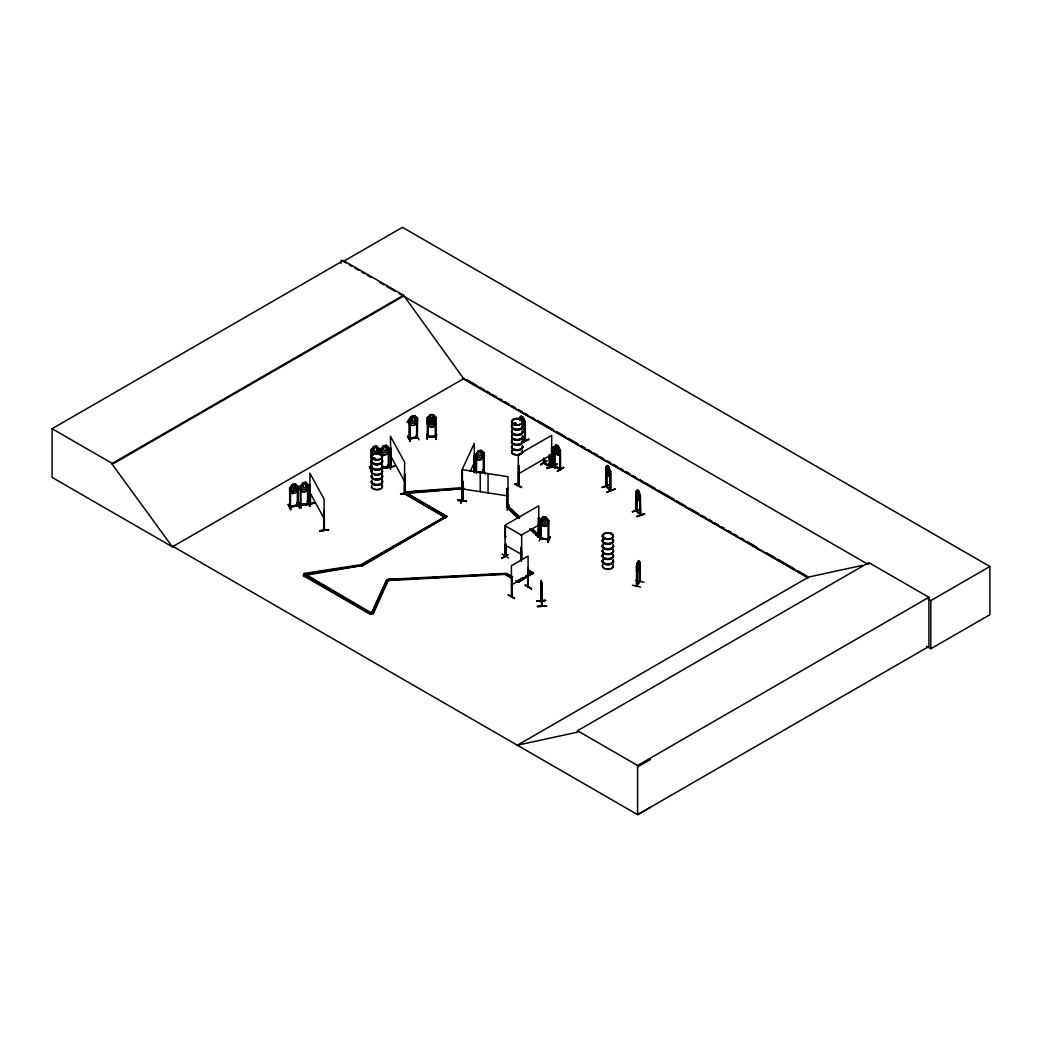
<?xml version="1.0" encoding="UTF-8"?>
<svg xmlns="http://www.w3.org/2000/svg" width="1042" height="1042" viewBox="0 0 1042 1042"><rect width="100%" height="100%" fill="white"/><g stroke="black" fill="none" stroke-linecap="round" stroke-linejoin="round"><path stroke-width="1.5" d="M541.085 582.27L541.28 580.355L541.475 601.468M541.189 583.481L541.384 581.41L541.436 601.481M559.736 449.962L560.466 450.183L559.645 450.04M541.058 582.634L541.293 580.459L541.319 601.078L542.205 606.092L542.074 586.32L541.853 606.131L541.098 600.895M542.192 606.001L541.762 605.61M298.012 486.419L295.329 483.827L292.476 484.361L289.793 488.008L290.666 487.786L289.663 487.786L289.78 507.272L289.663 487.786M371.733 469.369L370.952 469.46L370.939 450.001L371.851 449.818L371.799 456.448M378.741 448.75L379.301 448.659M381.685 449.115C380.617 447.826 382.87 452.541 381.437 455.471M388.484 447.93C389.434 446.94 389.812 453.908 386.361 454.481L383.495 455.002L380.773 452.41M409.923 419.522L409.011 419.692L409.011 439.164L417.373 437.64C417.074 436.754 415.693 437.861 417.165 436.728M476.689 454.143L476.454 473.315M548.821 520.505L547.949 520.583L548.821 520.505L548.821 539.964L548.887 539.066L547.962 539.131M461.997 500.733L462.075 469.721L474.292 443.397L474.384 472.625M462.049 500.069L463.104 500.017M457.894 500.121L466.477 501.436L457.907 499.756M466.464 501.41L457.79 500.368L466.464 501.371M638.108 561.586L637.756 567.239L638.199 561.612M632.39 585.213L640.622 587.089M541.475 586.49L541.189 584.822M508.157 595.099L514.605 598.616M508.314 594.669L514.592 598.238M501.71 558.408L507.975 554.461L501.58 558.343M507.949 554.774L501.567 558.382M462.635 500.381L462.479 500.017M541.749 589.811L541.475 591.257L541.475 582.139M305.801 504.862L314.228 503.26M394.749 466.282L386.308 467.832M637.965 490.951L637.496 494.429L638.459 496.565L638.056 490.925M373.297 458.22L374.638 458.115L373.635 458.793M374.56 458.063L374.638 458.819M380.63 454.768L380.213 454.481M380.643 454.885L379.835 454.95M514.422 424.198L513.432 423.521M514.943 423.964L514.331 423.182M520.036 420.356L520.713 420.356M520.805 420.134L520.31 419.757M520.622 419.913L520.31 420.03M605.545 538.193L604.243 538.193L604.555 537.529M604.152 537.828L604.295 538.102M605.363 538.18L604.686 537.412M610.938 534.077L611.628 534.455M610.925 534.39L610.742 534.246M611.289 534.116L611.289 534.65M637.391 571.25C645.428 552.586 631.152 587.87 638.564 560.596L639.645 562.068L639.567 581.983L639.632 580.681M636.375 566.848L637.47 562.211L637.001 585.721M541.606 588.261L541.423 588.977L541.058 584.927M310.477 504.198L310.112 504.732L310.229 503.455M309.891 504.276L310.203 484.921M324.283 529.805L323.841 529.271M390.763 466.503L390.997 467.689L390.437 436.259L404.635 462.257L404.322 492.775M404.14 493.634L464.016 488.529L404.14 493.022L445.872 517.731L404.14 493.634C404.14 490.053 405.716 494.012 404.387 492.814M289.793 491.016L292.502 493.582L295.368 483.892L296.683 489.011L294.86 491.173L293.023 491.511L291.174 490.04L292.555 484.491M548.105 520.557L548.027 539.899L548.743 539.951M636.415 586.034L639.632 581.384M637.014 585.083L639.567 581.28M637.079 585.747L636.349 585.396L637.001 585.018M639.892 581.553L636.675 586.203L636.558 566.366M515.165 483.566C534.637 495.08 501.345 476.598 521.469 487.122M515.152 483.866L521.456 487.461M502.218 553.992L508.574 557.926M556.037 448.008L556.78 445.742M606.718 467.923L607.499 465.527L608.971 467.077L609.609 470.828L609.609 473.12L608.658 473.98L606.718 470.216M374.716 446.94L373.817 449.714L374.716 452.085L376.579 450.561L376.579 449.219L375.641 446.771L374.69 446.888M290.457 506.451L290.457 507.154L290.601 487.604M298.09 505.005L289.715 506.568M298.09 505.709L289.754 507.233M370.913 469.226L370.952 468.757M381.619 467.975C389.161 464.341 393.733 467.65 381.619 468.47M388.093 467.116L389.122 466.412M409.206 439.151L408.933 438.252L409.923 438.33M408.92 438.995L417.256 437.432M484.139 471.401L483.319 472.313L483.931 471.205M609.961 484.999L602.107 487.382M632.364 511.948L640.062 509.121M431.245 415.068L428.835 420.799L428.835 423.091L430.776 424.915L432.717 424.915L434.631 423.091L434.631 420.799L432.209 415.068M520.44 418.663L521.43 416.279M302.948 482.785L301.633 488.464L303.496 489.948L305.345 489.61L307.169 487.461L307.169 485.168L305.814 482.264L302.948 482.785L300.135 486.353L300.135 489.414L302.975 492.019L305.84 491.498L308.627 487.864L308.627 484.817L305.814 482.264M559.71 468.613L560.309 469.629L560.244 450.313L558.212 446.067L556.063 444.856L554.995 449.714L557.77 453.101L559.137 452.046L558.108 446.171L555.998 444.908L555.998 454.078L558.212 455.25M540.355 519.411C542.478 519.046 538.141 519.997 540.173 522.498L543.038 525.976L545.969 526.353L548.717 523.735M543.09 516.897L545.904 517.314L547.297 520.518L547.297 522.81L545.435 524.36L543.559 524.074L541.671 521.977L543.064 516.754L540.173 519.437L548.834 520.661L545.969 517.184L543.038 516.806M543.038 525.976L545.943 526.405M548.717 520.726L545.93 517.249M290.926 509.238L288.217 504.341L290.978 509.59M298.728 502.778L301.451 508.014L298.728 503.052M369.493 466.881L371.564 470.593M369.506 466.582L371.512 470.242M410.235 441.417L407.643 436.233M474.084 472.573L474.292 455.107L474.592 472.182M463.104 481.651L462.27 480.987L463.104 481.651L463.091 500.968L463.182 481.482M457.79 500.421L457.907 499.743M462.374 499.392L460.694 503.117L462.791 499.365M461.15 502.778L462.843 499.079M519.281 518.499L507.167 507.754L507.246 488.307L507.102 507.767L508.04 507.884L508.027 476.702L462.414 469.655L462.401 500.876L462.596 499.561M507.949 488.594L507.167 488.477M508.118 507.011C505.67 506.777 509.877 507.337 507.193 507.78M507.037 510.215L509.199 504.927M540.98 536.005L539.183 541.058M540.342 537.802C541.944 538.896 540.303 536.721 540.524 538.506L541.124 538.102M540.277 538.701L541.202 538.636M548.079 538.948L541.215 538.31L548.821 539.261M549.981 537.008L547.753 542.348L550.098 537.372M547.753 542.348L550.046 537.047M540.577 464.745L546.789 461.124M550.971 467.663L556.884 463.95M557.17 464.055L551.01 467.389M303.404 575.692L361.626 565.572L304.616 574.389L303.404 575.692L370.184 614.259L371.395 613.556L386.673 580.029L507.154 573.647L512.716 576.864M346.348 599.098L371.395 613.556L386.673 580.029M371.395 613.556L373.062 613.803L388.184 579.3L505.787 573.361L505.93 574.95L511.505 578.167M373.062 613.803L388.34 580.29M470.216 471.44L474.292 462.674M430.242 414.599L428.835 420.03L430.776 421.854L432.717 421.854L434.631 420.03L433.238 414.599L436.194 417.712L433.185 414.729L430.242 414.599L427.285 417.712M544.263 462.765L543.624 462.401L544.562 462.648M543.624 463.104L549.929 466.699L549.863 455.419M544.484 463.325L544.471 458.519M554.005 465.357L554.943 465.579L554.083 465.448M554.018 466.035L560.153 469.564M554.318 465.201L554.67 466.438L554.865 451.811M426.829 434.293L427.311 439.424L427.311 433.915M551.921 447.174L551.361 466.777L552 466.438L551.7 447.044L551.413 466.803L551.14 465.865M506.204 555.165L505.578 555.503M539.066 536.877L538.401 537.255L538.766 536.057M606.353 486.145L610.755 490.73L610.69 471.44L609.974 470.919L610.286 490.261M606.092 486.523L610.469 490.847L610.417 471.518L608.971 467.077M606.353 467.103L606.444 486.901L606.744 467.493L605.988 467.207L607.525 465.618M610.026 489.753L610.286 490.079M636.584 510.632L636.063 510.215L640.517 515.269L640.022 495.354L640.478 495.953L639.059 491.446L637.47 489.974L639.033 491.498M636.818 510.476L636.141 510.241M640.778 514.357L640.791 515.178L636.402 510.801L636.402 497.946M639.28 581.918L639.176 562.498L639.892 562.224L639.306 562.589M635.685 580.368L643.93 582.244M511.362 596.688L511.922 596.18M289.858 506.542L297.804 504.784M297.061 505.683L297.152 504.966L297.231 505.63M297.921 486.249L297.947 505.761L298.142 486.367M522.355 438.708L525.389 440.375L524.816 439.932M300.877 504.615C317.745 503.299 297.986 503.299 300.37 505.683L300.161 486.197L301.034 486.041M301.008 505.318L300.161 505.474L308.445 504.172M308.51 484.856L307.664 484.83L307.664 504.289L307.729 484.804L308.419 484.686L308.458 504.198L307.664 504.107L308.51 503.95M409.845 439.034L409.767 419.548L409.923 439.034M417.36 437.666L417.516 418.363L416.605 418.506M480.57 472.755L484.139 472.104M513.367 423.586L514.8 423.638L513.94 423.742M605.363 537.75L605.285 538.011M289.702 487.995L292.476 484.361M298.168 489.48L295.368 493.061L292.502 493.582M300.135 489.414L303.027 491.928L305.762 491.368L308.653 487.93M373.739 446.588L372.424 452.267L374.286 453.739L376.123 453.413L377.959 451.251L376.592 446.067L373.739 446.588L370.913 450.157L373.765 446.64L376.631 446.119L379.444 448.672L379.301 453.478M380.682 449.402L383.469 445.781L386.361 445.312L389.174 447.852M383.521 445.846L380.773 449.415L380.773 454.169M379.444 451.72L377.569 454.104L379.444 451.72L379.418 448.607M409.102 422.935L411.837 425.514L414.69 424.993L417.477 421.372L417.477 418.311L414.664 415.771L411.798 416.292C398.969 434.696 417.243 404.557 410.483 421.971L412.345 423.443L414.195 423.104L416.018 420.955L414.664 415.771L417.516 418.363M414.69 424.993L417.516 421.424M475.79 472.026L475.79 454.351L478.486 450.782L481.339 450.261L484.191 452.853L484.113 472.156L483.957 452.671L483.201 452.814L483.397 472.273M476.559 454.038C476.91 454.729 480.18 444.426 477.171 456.448L479.033 457.933L480.883 457.594L482.707 455.445L481.326 450.391M481.339 459.431L478.486 459.952L475.673 457.399L478.512 460.004L481.378 459.483L484.191 455.914M522.576 422.713L523.201 420.616L521.964 417.139L521.365 420.668M522.576 425.761L523.201 423.677L521.886 420.226M522.902 422.635L522.928 427.259M558.108 450.522L556.715 450.925L556.037 449.349M606.04 486.419L606.027 467.103L607.499 465.527M610.482 474.618L608.893 476.116C606.288 474.11 605.715 470.216 606.027 467.103M610.43 474.54L608.919 476.22L607.434 474.67M637.548 489.948C635.06 490.508 637.339 492.579 636.141 491.616L636.102 510.958L640.478 514.527M636.037 491.629C639.619 486.914 634.291 497.672 638.707 498.402L639.671 497.542L639.059 491.446M638.941 500.538L640.53 499.04L638.967 500.642L637.47 499.144L635.998 494.611L637.548 499.118M436.051 436.767L427.494 436.728M427.285 420.825L430.242 417.712L433.238 417.712L436.194 420.825L433.185 417.855L430.242 417.764L430.294 419.079L432.209 420.265L433.238 417.764M436.194 420.707L433.238 423.82L430.242 423.82L427.285 420.773L430.281 423.742L433.185 423.69M427.285 417.66L427.285 423.886L430.242 426.946L433.238 426.946L436.194 423.833M636.779 585.474L636.388 586.138L637.001 566.444L636.297 566.822M504.758 556.741L505.37 544.497M505.318 556.102L505.995 555.673M606.796 486.119L606.092 485.819M636.883 511.218L636.805 498.35M640.791 515.178L640.335 495.458M521.404 416.175L519.463 417.946C521.078 418.936 518.369 416.904 521.404 416.175L523.266 417.582L525.09 421.932M522.902 427.572L524.1 426.608L523.227 420.616L525.09 424.993L523.266 426.595M523.305 426.686L525.103 424.889M524.491 421.528L525.012 428.093L523.201 429.682M324.427 529.479L324.466 530.235L324.166 510.489L324.062 530.287L324.114 499.261L309.917 473.263L309.852 504.328M404.934 493.192L404.687 473.472L404.583 493.283M518.317 484.817L519.163 484.66L518.343 484.843M518.343 485.546L519.177 485.39L519.098 466.113L518.317 466.321L519.098 466.113M551.075 466.686L551.713 466.269M551.882 466.503L551.986 465.709M505.305 556.024L505.044 556.22M556.063 444.856L553.888 446.771L553.888 449.818L556.102 453.973M558.108 446.171L560.179 450.352L560.179 453.348L558.134 455.289L558.212 446.067M522.902 424.511L524.1 423.56L524.1 421.268L523.201 417.608L521.365 416.318M514.461 423.469L514.8 424.068M435.374 436.051L436.168 436.077M436.051 436.272L427.494 436.311M428.288 417.503L427.402 417.503L427.311 436.963L436.077 436.963L436.051 436.064M511.674 577.294L511.622 596.897L511.388 565.741L528.086 556.102L528.086 587.102M528.06 587.089L528.086 567.825L528.125 587.414M528.06 587.401L528.307 567.942M525.246 585.2L531.524 588.795M554.083 446.797L554.865 446.992L553.888 446.771L554.083 466.152L560.531 469.499L560.466 450.183M554.018 449.792L556.063 454.038M540.629 464.862L546.842 460.825L540.629 464.458M548.73 464.55L555.373 467.936L549.069 464.354M550.046 465.774L549.329 465.696M549.551 465.5L544.328 463L549.733 465.956M553.185 464.472C538.388 471.218 553.576 468.053 553.146 464.419M560.023 469.134L559.567 449.74M560.244 468.887L554.709 465.93L560.114 468.887M563.553 467.35L557.314 471.375L563.579 467.402M505.93 536.422L506.151 536.552M538.141 537.125L538.206 517.809L538.988 517.6L538.988 536.956L530.743 529.258M529.596 528.776L538.753 537.385L540.225 536.864L538.206 537.086L538.988 517.6M536.135 534.78L542.087 538.18M505.07 556.91L505.005 525.637L521.69 535.275L521.69 559.372M521.195 546.959L521.195 560.883M173.128 546.49L172.451 546.894L52.1 477.405L52.1 428.718L343.391 260.539L403.528 295.251L463.664 378.663L807.967 577.45M343.391 260.539L343.391 261.438L402.459 227.338L989.9 566.496L989.9 614.689L930.832 648.788L926.612 646.34M52.1 428.718L112.236 463.43L403.528 295.251M650.364 807.394L637.613 814.662L173.05 546.451L172.36 546.842L112.236 464.328L403.528 296.149M172.36 546.842L464.341 378.272M343.573 597.483L304.616 575.002L304.173 573.439L361.183 564.608L444.66 517.027M518.317 473.889L551.7 454.612M394.579 545.943L361.183 565.22L361.626 566.171M397.354 544.328L443.267 517.822M362.395 565.311L447.096 516.415L362.395 565.923L361.183 564.608L362.395 565.923M303.404 575.093L370.184 613.647L373.062 613.204M520.674 535.484L538.766 525.038M386.673 580.628L507.154 574.246L511.322 576.656M519.841 579.365L522.628 577.763M525.415 576.161L530.977 573.543M511.388 585.031L528.086 575.392M518.46 582.178L533.413 572.944L518.46 582.178L515.673 580.576M516.676 745.629L808.657 577.047L862.45 565.35M517.353 745.225L577.489 732.148L577.489 730.755L868.781 562.576L928.917 597.287L928.917 646.483L637.613 814.662L637.613 765.466L928.917 597.287M868.781 563.969L868.103 564.373L399.333 293.727M928.044 598.981L930.832 600.596L989.9 566.496M637.613 766.873L650.364 759.605M523.201 417.608L525.168 421.893M521.287 419.405L523.201 420.668L525.012 425.032M524.829 421.398L524.582 440.87L524.829 421.398L525.389 441.079L522.589 439.099M525.337 421.763L525.155 441.196L522.355 439.216M521.886 442.407L528.737 439.177L521.925 442.759M521.886 442.681L528.737 439.45M522.146 442.967L528.737 439.151M518.877 465.995L518.942 485.233M374.599 458.714L373.27 458.506M507.91 507.18L507.832 508.353L518.135 518.03M551.609 466.334L551.7 435.335L518.317 454.612L518.252 485.637M518.89 484.517L518.46 485.767L518.525 466.451M507.832 507.754L509.304 507.233L519.606 516.91M507.832 508.353L509.304 507.233M511.674 596.897L511.896 577.424M606.744 467.493L606.079 467.194M606.066 470.176L607.499 474.696M610.69 471.44L609.974 470.919M610 484.699L602.094 487.409L609.778 484.817M606.822 486.796L606.379 467.324M606.822 492.098C622.165 487.096 613.959 488.516 607.004 492.306M637.47 499.144L639.033 500.512M636.818 516.506L644.516 513.875M644.737 514.175L637.066 516.728M289.741 507.024L298.012 505.696M300.213 504.706L300.213 505.409M476.533 454.247L475.79 454.351M390.971 448.36L390.437 447.969L390.997 467.689M386.191 467.689L394.631 466.087M305.671 504.693L314.228 502.999L305.684 504.667M296.736 502.765L299.875 507.936L296.775 503.078M299.875 507.936L296.696 502.765M400.597 494.051L409.18 492.736L400.597 494.051L409.037 492.098L409.18 492.762M320.076 530.665L328.647 529.766L320.089 530.73M320.089 531.003L328.53 529.479M320.115 531.081L328.647 529.753M416.201 435.035L419.197 439.854M416.422 436.924L409.05 438.474M371.707 456.279L371.812 449.844M378.533 448.594L378.546 453.622M389.044 447.852L388.432 447.773M383.469 454.95L386.361 454.481M388.21 464.458L390.529 469.395M381.528 467.806L388.392 466.595M381.528 468.301L388.835 466.92M303.027 482.915L305.788 482.407M480.388 450.965L479.463 451.134L478.565 453.908L479.463 456.266L481.339 454.742L480.362 450.912M300.252 486.367L301.008 486.223L300.956 505.565M483.28 453.049L484.048 452.84M307.221 501.593L309.891 506.477M483.228 469.499L485.481 474.084M308.51 503.247L307.585 503.39L308.458 503.494M477.861 472.56L483.11 471.609M479.268 472.495L483.11 471.401M480.479 472.586L484.048 472.117M554.67 466.438L554.565 446.927M305.749 573.79L310.503 573.061M313.668 572.566L316.833 572.071M320.011 571.589L323.176 571.094M326.341 570.599L337.426 568.893M340.591 568.398L343.769 567.916M346.934 567.421L350.099 566.926M353.264 566.444L356.429 565.949M463.169 500.264L462.27 500.264M427.494 436.051L428.301 436.963L428.08 417.49M388.34 447.8L388.379 467.272M290.431 506.217L290.601 507.076M409.662 438.096L416.422 437.119M548.782 464.458L555.021 467.741M308.393 503.247L308.393 503.95M535.848 534.885L542.14 538.48M405.169 491.941L462.231 487.643M414.677 491.316L422.596 490.808M430.528 490.3L438.461 489.779M446.38 489.271L454.312 488.75M543.846 462.283L544.198 463.508L544.263 458.649M543.846 462.987L550.15 466.542L550.072 455.289M554.227 465.904L554.292 446.666M549.811 466.66L549.642 465.513M559.828 469.095L559.893 449.857M541.762 586.333L541.371 581.97L541.475 585.148M541.006 584.796L541.566 591.14M545.565 600.374L536.708 600.96L545.552 600.374M536.734 601.156L545.552 600.648M537.646 606.639C564.777 604.699 518.903 607.291 546.464 606.105M388.184 579.3L397.849 579.417M407.513 578.922L418.793 578.349M428.457 577.867L439.737 577.294M449.402 576.812L460.681 576.239M468.731 575.835L481.625 575.184M489.675 574.78L500.955 574.207M430.281 414.729L433.185 414.729M431.245 415.133L432.209 415.133M427.402 417.686L428.21 417.686M435.243 417.738L436.077 417.686M427.285 423.833L430.281 426.855L433.238 426.946M428.301 436.455L435.191 436.455M297.426 486.34L297.283 505.852M416.761 418.285L416.526 437.796M435.374 437.015L435.217 417.49L436.077 417.503L436.168 439.424L436.663 434.293M610.378 490.795L610.286 471.036M462.296 499.717L463.117 499.991M540.433 519.242L540.42 538.753L548.887 539.769L548.157 538.922M462.414 488.932L508.027 495.979M310.321 506.347L307.286 501.215M638.551 560.7L639.606 562.146M390.685 466.985L390.711 467.741L390.724 447.917M436.246 434.253L436.233 439.32M549.642 466.217L549.29 455.093M606.47 486.393L610.677 489.948M541.814 606.053L541.762 604.855M525.064 441.196L524.96 439.985L522.589 438.591M556.715 445.781L558.108 449.18M541.163 519.398L541.215 538.818M531.537 588.847L525.09 584.94L531.394 588.86M343.391 261.438L346.191 263.053M348.992 264.668L351.792 266.283M354.58 267.898L358.774 270.321M361.574 271.936L364.374 273.551M367.175 275.166L371.369 277.589M379.757 282.434L383.951 284.857M386.751 286.472L395.139 291.304M467.155 379.887L476.989 385.566M479.802 387.194L484.022 389.63M486.822 391.245L489.636 392.873M492.449 394.488L496.669 396.924M499.483 398.552L502.283 400.18M505.096 401.795L509.317 404.231M512.13 405.859L514.93 407.474M519.15 409.91L521.964 411.538M524.777 413.153L527.578 414.781M531.798 417.217L534.611 418.832M537.425 420.46L552.885 429.382M557.092 431.818L565.532 436.689M568.333 438.304L578.18 443.983M580.98 445.611L585.2 448.047M588.014 449.662L590.827 451.29M593.64 452.918L597.847 455.341M600.661 456.969L603.474 458.597M607.681 461.02L610.495 462.648M613.308 464.276L617.528 466.712M620.342 468.327L623.142 469.955M625.955 471.57L630.176 474.006M632.989 475.634L635.789 477.249M640.009 479.685L642.823 481.313M645.636 482.928L655.47 488.607M658.284 490.235L673.744 499.157M676.545 500.785L686.391 506.464M689.192 508.079L699.039 513.771M701.839 515.386L706.059 517.822M708.873 519.45L711.686 521.065M714.499 522.693L718.706 525.129M721.52 526.744L724.333 528.372M728.54 530.808L731.354 532.423M734.167 534.051L736.981 535.666M741.201 538.102L744.001 539.73M746.814 541.345L756.648 547.037M766.495 552.716L774.922 557.574M777.736 559.202L794.603 568.932M797.404 570.56L807.25 576.239M462.739 378.533L808.175 577.971M505.005 544.914L521.69 554.552M405.169 491.329L405.351 492.319L447.096 516.415M445.702 516.22L405.351 492.319M527.851 569.727L533.413 572.944M529.232 571.133L533.413 573.543M528.02 571.237L532.188 574.246L528.02 571.837M511.505 577.555L505.93 574.95M577.489 730.755L637.613 765.466M304.173 573.439L371.395 612.943M636.415 511.27L636.532 492.006M639.918 581.449L639.892 562.224M610.925 534.194L611.42 534.077M549.329 466.399L549.512 454.963M289.754 490.951L292.555 493.504M380.747 452.358L383.495 455.002M370.913 453.218L372.88 454.898L371.043 453.231M532.202 528.737L540.225 536.252M511.583 509.981L519.606 517.509M534.494 531.485L540.225 536.864M639.827 509.251L632.39 511.674M563.592 467.715L557.405 471.375M636.857 568.307L637.561 569.101L638.993 565.194L638.459 560.674M644.49 513.563L636.883 516.519M290.51 509.681L288.269 504.328M485.233 473.159L482.837 469.512L484.764 473.237M407.578 436.285L410.301 441.508M386.335 445.26L387.689 450.444L385.866 452.593L384.016 452.931L382.153 451.447L383.469 445.781M390.437 455.536L404.635 481.534M371.76 471.896L369.571 466.529M309.917 492.54L324.114 518.551M361.183 564.608L361.626 565.572M409.05 492.462L400.636 494.077M463.82 488.138L464.016 489.128M542.074 586.32L541.475 582.087M388.184 579.899L388.34 580.889M930.832 600.596L930.832 648.788M639.957 495.302L640.035 514.891M543.911 458.206L543.729 463.208L543.69 458.324M538.753 537.385L538.766 505.761L505.37 525.038L505.37 537.893M521.404 546.829L521.482 561.039M506.217 555.086L506.204 555.868L506.151 544.289M505.93 544.171L505.578 556.207L505.591 544.614M488.06 473.615L488.06 492.892M480.219 472.404L480.219 491.681M475.686 454.182L475.686 471.857M388.953 447.682L388.979 467.194M380.682 449.18L380.682 455.615M378.454 448.633L378.454 453.452M341.034 260.357L341.034 263.548M310.451 494.65L310.477 504.693M112.236 463.43L112.236 464.328M381.75 469.682A5.536 3.191 0 0 1 377.686 474.449A5.536 3.191 0 0 1 371.616 470.45M381.75 460.082A5.523 3.191 0 0 1 377.686 464.836A5.523 3.191 0 0 1 371.629 460.851M381.737 459.196A5.51 3.178 0 0 1 377.686 463.937A5.51 3.178 0 0 1 371.642 459.965M381.737 465.409A5.51 3.178 0 0 1 377.686 470.15A5.51 3.178 0 0 1 371.642 466.178M381.815 465.071A5.601 3.23 0 0 1 377.699 469.89A5.601 3.23 0 0 1 371.551 465.852M381.815 464.797A5.601 3.23 0 0 1 377.699 469.616A5.601 3.23 0 0 1 371.551 465.579M381.815 459.756A5.601 3.23 0 0 1 377.699 464.576A5.601 3.23 0 0 1 371.551 460.525M381.815 459.483A5.601 3.23 0 0 1 377.699 464.302A5.601 3.23 0 0 1 371.551 460.251M381.737 464.511A5.51 3.178 0 0 1 377.686 469.265A5.51 3.178 0 0 1 371.642 465.279M381.75 469.864A5.523 3.191 0 0 1 377.686 474.618A5.523 3.191 0 0 1 371.629 470.632M381.75 470.085A5.536 3.191 0 0 1 377.686 474.839A5.536 3.191 0 0 1 371.616 470.854M381.737 474.357A5.51 3.178 0 0 1 377.686 479.099A5.51 3.178 0 0 1 371.642 475.126M381.75 480.557A5.523 3.191 0 0 1 377.686 485.325A5.523 3.191 0 0 1 371.629 481.326M381.815 480.232A5.601 3.23 0 0 1 377.699 485.051A5.601 3.23 0 0 1 371.551 481.013M381.815 479.958A5.601 3.23 0 0 1 377.699 484.777A5.601 3.23 0 0 1 371.551 480.74M381.815 474.918A5.601 3.23 0 0 1 377.699 479.737A5.601 3.23 0 0 1 371.551 475.686M381.815 474.644A5.601 3.23 0 0 1 377.699 479.463A5.601 3.23 0 0 1 371.551 475.413M381.75 475.243A5.523 3.191 0 0 1 377.686 479.997A5.523 3.191 0 0 1 371.629 476.012M381.737 479.672A5.51 3.178 0 0 1 377.686 484.426A5.51 3.178 0 0 1 371.642 480.44M381.75 485.025A5.523 3.191 0 0 1 377.686 489.779A5.523 3.191 0 0 1 371.629 485.793M381.724 484.725A5.484 3.165 0 0 1 377.686 489.453A5.484 3.165 0 0 1 371.668 485.494M381.724 470.359A5.484 3.165 0 0 1 378.389 474.996A5.484 3.165 0 0 1 371.473 471.935M613.321 545.331A5.601 3.23 0 0 1 607.186 549.381A5.601 3.23 0 0 1 603.058 544.549M613.256 549.929A5.536 3.191 0 0 1 607.916 553.94A5.536 3.191 0 0 1 602.563 549.929M613.321 540.017A5.601 3.23 0 0 1 607.186 544.054A5.601 3.23 0 0 1 603.058 539.235M613.321 545.057A5.601 3.23 0 0 1 607.186 549.108A5.601 3.23 0 0 1 603.058 544.276M613.321 539.743A5.601 3.23 0 0 1 607.186 543.781A5.601 3.23 0 0 1 603.058 538.961M613.23 540.342A5.51 3.178 0 0 1 607.916 544.341A5.51 3.178 0 0 1 602.589 540.342M613.23 539.443A5.51 3.178 0 0 1 607.916 543.455A5.51 3.178 0 0 1 602.589 539.443M613.23 545.656A5.51 3.178 0 0 1 607.916 549.668A5.51 3.178 0 0 1 602.589 545.656M613.23 544.771A5.51 3.178 0 0 1 607.916 548.769A5.51 3.178 0 0 1 602.589 544.771M613.256 550.111A5.536 3.191 0 0 1 607.916 554.136A5.536 3.191 0 0 1 602.563 550.111M613.321 560.492A5.601 3.23 0 0 1 607.186 564.543A5.601 3.23 0 0 1 603.058 559.71M613.23 550.593A5.497 3.178 0 0 1 607.916 554.591A5.497 3.178 0 0 1 602.602 550.593M613.256 565.09A5.536 3.191 0 0 1 607.916 569.101A5.536 3.191 0 0 1 602.563 565.09M613.256 550.332A5.536 3.191 0 0 1 607.916 554.357A5.536 3.191 0 0 1 602.563 550.332M613.321 555.178A5.601 3.23 0 0 1 607.186 559.215A5.601 3.23 0 0 1 603.058 554.396M613.321 560.218A5.601 3.23 0 0 1 607.186 564.269A5.601 3.23 0 0 1 603.058 559.437M613.321 554.904A5.601 3.23 0 0 1 607.186 558.942A5.601 3.23 0 0 1 603.058 554.123M613.23 555.503A5.51 3.178 0 0 1 607.916 559.502A5.51 3.178 0 0 1 602.589 555.503M613.23 554.605A5.51 3.178 0 0 1 607.916 558.616A5.51 3.178 0 0 1 602.589 554.605M613.23 560.817A5.51 3.178 0 0 1 607.916 564.829A5.51 3.178 0 0 1 602.589 560.817M613.23 559.932A5.51 3.178 0 0 1 607.916 563.93A5.51 3.178 0 0 1 602.589 559.932M613.256 565.272A5.536 3.191 0 0 1 607.916 569.297A5.536 3.191 0 0 1 602.563 565.272M522.537 431.101A5.601 3.23 0 0 1 516.389 435.139A5.601 3.23 0 0 1 512.273 430.32M522.446 431.427A5.51 3.178 0 0 1 516.402 435.4A5.51 3.178 0 0 1 512.351 430.659M522.628 436.403A5.497 3.178 0 0 1 515.699 439.477A5.497 3.178 0 0 1 512.364 434.827A5.536 3.191 0 0 0 516.402 439.685A5.536 3.191 0 0 0 522.472 435.686M522.537 425.787A5.601 3.23 0 0 1 516.389 429.825A5.601 3.23 0 0 1 512.273 425.006M513.159 424.328A5.601 3.23 0 0 1 515.673 423.495M522.459 430.528A5.523 3.191 0 0 1 516.402 434.514A5.523 3.191 0 0 1 512.338 429.76M522.459 426.1A5.523 3.191 0 0 1 516.402 430.085A5.523 3.191 0 0 1 512.338 425.331M513.224 424.667A5.523 3.191 0 0 1 515.699 423.847M522.537 430.828A5.601 3.23 0 0 1 516.389 434.866A5.601 3.23 0 0 1 512.273 430.046M522.537 425.514A5.601 3.23 0 0 1 516.389 429.551A5.601 3.23 0 0 1 512.273 424.732M513.159 424.055A5.601 3.23 0 0 1 515.673 423.221M522.459 425.214A5.523 3.191 0 0 1 516.402 429.2A5.523 3.191 0 0 1 512.338 424.446M513.224 423.781A5.523 3.191 0 0 1 515.699 422.961M522.537 446.263A5.601 3.23 0 0 1 516.389 450.3A5.601 3.23 0 0 1 512.273 445.481M522.459 435.908A5.523 3.191 0 0 1 516.402 439.893A5.523 3.191 0 0 1 512.338 435.139M522.446 446.588A5.51 3.178 0 0 1 516.402 450.561A5.51 3.178 0 0 1 512.351 445.82M522.628 451.564A5.497 3.178 0 0 1 515.699 454.638A5.497 3.178 0 0 1 512.364 449.988A5.536 3.191 0 0 0 516.402 454.846A5.536 3.191 0 0 0 522.472 450.847M522.628 437.184A5.497 3.178 0 0 1 515.699 440.245A5.497 3.178 0 0 1 512.364 435.595M522.459 451.043A5.523 3.191 0 0 1 516.402 455.028A5.523 3.191 0 0 1 512.338 450.274M522.537 440.948A5.601 3.23 0 0 1 516.389 444.986A5.601 3.23 0 0 1 512.273 440.167M522.446 445.689A5.51 3.178 0 0 1 516.402 449.675A5.51 3.178 0 0 1 512.351 444.921M522.459 441.261A5.523 3.191 0 0 1 516.402 445.247A5.523 3.191 0 0 1 512.338 440.492M522.537 445.989A5.601 3.23 0 0 1 516.389 450.027A5.601 3.23 0 0 1 512.273 445.208M522.537 440.675A5.601 3.23 0 0 1 516.389 444.713A5.601 3.23 0 0 1 512.273 439.893M522.446 440.375A5.51 3.178 0 0 1 516.402 444.348A5.51 3.178 0 0 1 512.351 439.607M607.916 466.529L607.447 470.007L608.398 472.143L607.994 466.49M429.551 419.848L431.114 422.153L429.486 424.537L431.596 422.583L433.733 424.537L432.13 422.14L433.693 419.926L431.648 421.684L429.551 419.848M293.466 484.712L292.568 487.487L293.466 489.857L295.316 488.32L294.378 484.543L293.466 484.712M303.938 483.149L303.04 485.911L303.938 488.281L305.801 486.757L304.85 482.98L303.938 483.149M384.459 446.132L383.56 448.907L384.459 451.264L386.322 449.74L385.384 445.963L384.459 446.132M412.788 416.644L411.89 419.418L412.788 421.789L414.651 420.265L413.713 416.474L412.788 416.644M431.245 418.194L430.294 422.14L432.209 423.326L433.198 420.799L432.209 418.194L431.245 418.246M544.015 517.418L543.103 521.247L544.953 522.706L545.904 520.31L544.979 517.509L544.041 517.366M553.185 464.745L546.92 468.457L553.185 464.745M519.671 580.876L518.46 580.173L519.671 580.876M374.208 459.079A5.497 3.178 0 0 0 382.466 456.331A5.497 3.178 0 0 0 374.208 453.583A5.497 3.178 0 0 0 374.208 459.079M374.221 459.522A5.484 3.165 0 0 0 382.453 456.774A5.484 3.165 0 0 0 374.221 454.038A5.497 3.178 0 0 0 374.208 459.535A5.497 3.178 0 0 0 382.466 456.787A5.497 3.178 0 0 0 374.208 454.038A5.484 3.165 0 0 0 374.221 459.522M605.142 538.584A5.536 3.191 0 0 0 613.438 535.822A5.536 3.191 0 0 0 605.142 533.061A5.536 3.191 0 0 0 605.142 538.584M605.168 539.001A5.484 3.165 0 0 0 613.399 536.265A5.484 3.165 0 0 0 605.168 533.517A5.484 3.165 0 0 0 605.168 539.001M605.142 538.753A5.536 3.191 0 0 0 613.438 535.992A5.536 3.191 0 0 0 605.142 533.217A5.536 3.191 0 0 0 605.142 538.753M514.357 424.355A5.536 3.191 0 0 0 522.654 421.593A5.536 3.191 0 0 0 514.357 418.819A5.536 3.191 0 0 0 514.357 424.355M514.37 424.771A5.497 3.178 0 0 0 522.628 422.023A5.497 3.178 0 0 0 514.37 419.275A5.497 3.178 0 0 0 514.37 424.771M514.357 424.524A5.536 3.191 0 0 0 522.654 421.75A5.536 3.191 0 0 0 514.357 418.988A5.536 3.191 0 0 0 514.357 424.524"/></g></svg>
